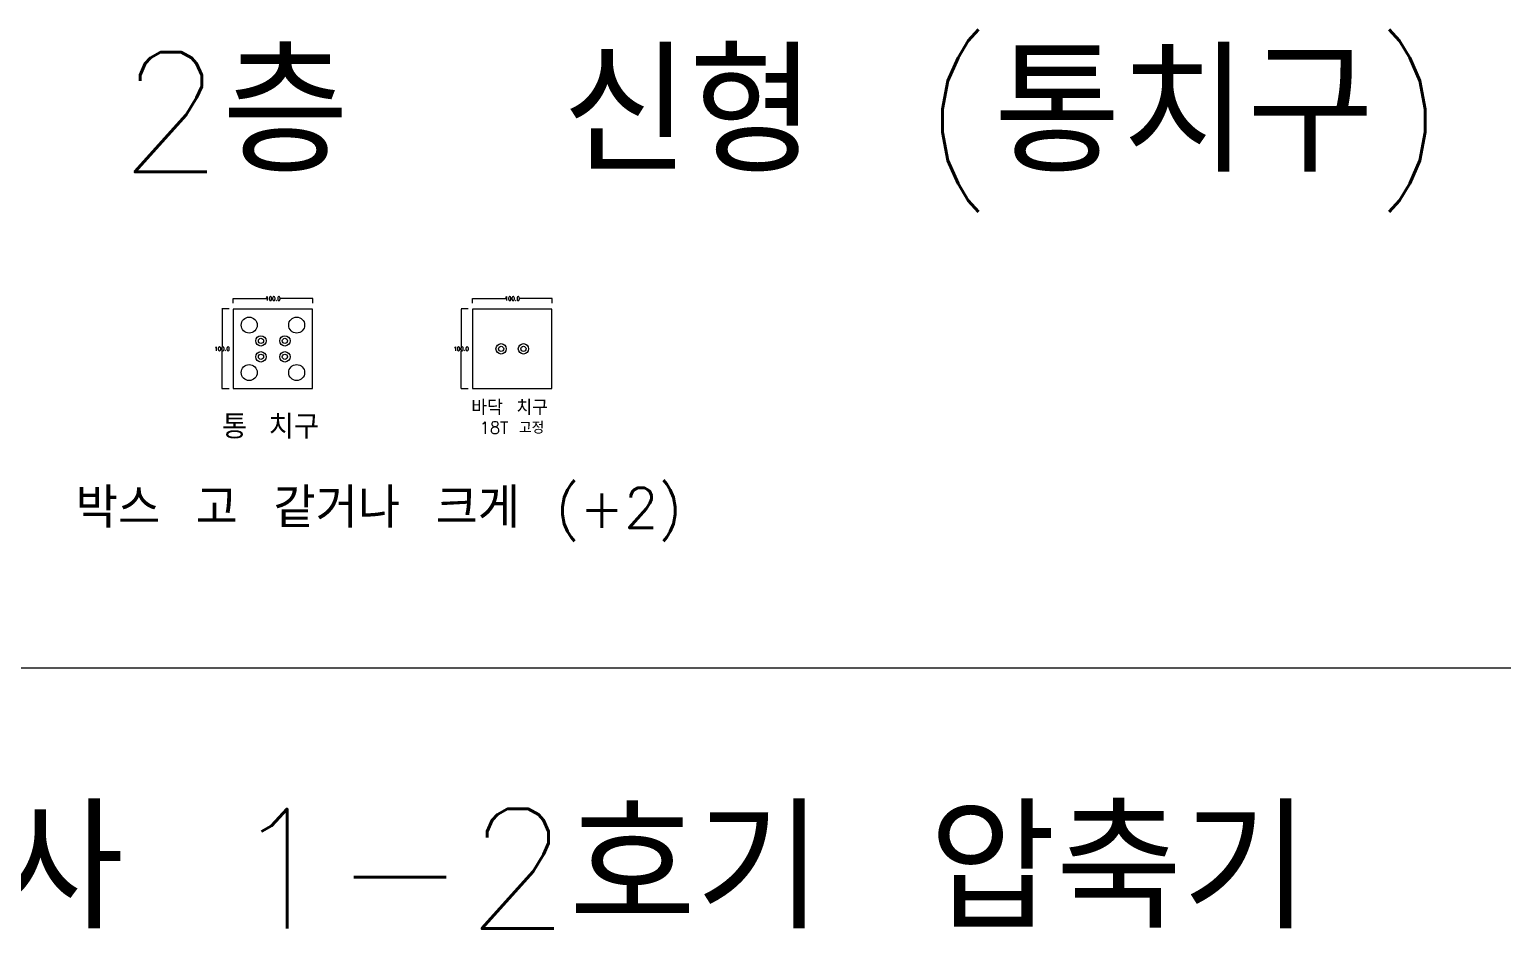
# Model space of a CAD drawing. Header units: millimetres. Extents: x -25 to 19775, y 172 to 9172.
# Drawn here: x 4220 to 6067, y 7045 to 8172 of the extents above; entities that cross this region are included whole.
import ezdxf

# ---------------------------------------------------------------- set-up
doc = ezdxf.new("R2010")
doc.units = ezdxf.units.MM
for name, color, linetype in [('TEXT', 7, 'Continuous'), ('볼트 구멍', 7, 'Continuous'), ('치구', 7, 'Continuous'), ('치수', 7, 'Continuous')]:
    doc.layers.add(name, color=color, linetype=linetype)
doc.styles.get("Standard").update_dxf_attribs({"font": 'txt.shx', "bigfont": 'whgtxt.shx'})
doc.dimstyles.get("Standard").update_dxf_attribs({"dimtxt": 7, "dimasz": 0.18, "dimexe": 0.18, "dimexo": 0.0625, "dimgap": 0.09, "dimtad": 0, "dimtih": 1, "dimtoh": 1, "dimdec": 1, "dimzin": 0, "dimdsep": 46, "dimtxsty": 'Standard', "dimcen": 0.09, "dimadec": 0, "dimazin": 0, "dimtfac": 1, "dimtdec": 1, "dimtofl": 0, "dimtmove": 0, "dimatfit": 3, "dimfxl": 0, "dimtolj": 1, "dimtzin": 0, "dimarcsym": 0})

# ---------------------------------------------------------------- blocks, each defined once
blk = doc.blocks.new('*D285')
at = {"layer": 'Defpoints', "color": 0}
for p in [(4775.5, 7828.9), (4875.5, 7834.8), (4875.5, 7828.9)]:
    blk.add_point(p, dxfattribs=at)
at = {"layer": '치수', "color": 0, "lineweight": -2}
for p, q in [((4775.5, 7829), (4775.5, 7835)), ((4775.6, 7834.8), (4817.5, 7834.8)), ((4875.3, 7834.8), (4833.5, 7834.8)), ((4875.5, 7829), (4875.5, 7835))]:
    blk.add_line(p, q, dxfattribs=at)
at = {"layer": '치수', "color": 0}
for points in [[(4775.6, 7834.8), (4775.6, 7834.8), (4775.5, 7834.8)], [(4875.3, 7834.8), (4875.3, 7834.8), (4875.5, 7834.8)]]:
    blk.add_solid(points, dxfattribs=at)
at = {"layer": '치수', "color": 0, "insert": (4825.5, 7834.8), "char_height": 5, "attachment_point": 5}
blk.add_mtext('\\A1;100.0', dxfattribs=at)
blk = doc.blocks.new('*D292')
at = {"layer": 'Defpoints', "color": 0}
for p in [(4770.3, 7821.8), (4761.4, 7721.8), (4770.3, 7721.8)]:
    blk.add_point(p, dxfattribs=at)
at = {"layer": '치수', "color": 0, "lineweight": -2}
for p, q in [((4770.3, 7821.8), (4761.2, 7821.8)), ((4761.4, 7821.6), (4761.4, 7774.4)), ((4761.4, 7722), (4761.4, 7769.2)), ((4770.3, 7721.8), (4761.2, 7721.8))]:
    blk.add_line(p, q, dxfattribs=at)
at = {"layer": '치수', "color": 0}
for points in [[(4761.4, 7821.6), (4761.4, 7821.6), (4761.4, 7821.8)], [(4761.4, 7722), (4761.4, 7722), (4761.4, 7721.8)]]:
    blk.add_solid(points, dxfattribs=at)
at = {"layer": '치수', "color": 0, "insert": (4761.4, 7771.8), "char_height": 5, "attachment_point": 5}
blk.add_mtext('\\A1;100.0', dxfattribs=at)
blk = doc.blocks.new('*D296')
at = {"layer": 'Defpoints', "color": 0}
for p in [(4475.5, 7828.9), (4575.5, 7834.8), (4575.5, 7828.9)]:
    blk.add_point(p, dxfattribs=at)
at = {"layer": '치수', "color": 0, "lineweight": -2}
for p, q in [((4475.5, 7829), (4475.5, 7835)), ((4475.6, 7834.8), (4517.5, 7834.8)), ((4575.3, 7834.8), (4533.5, 7834.8)), ((4575.5, 7829), (4575.5, 7835))]:
    blk.add_line(p, q, dxfattribs=at)
at = {"layer": '치수', "color": 0}
for points in [[(4475.6, 7834.8), (4475.6, 7834.8), (4475.5, 7834.8)], [(4575.3, 7834.8), (4575.3, 7834.8), (4575.5, 7834.8)]]:
    blk.add_solid(points, dxfattribs=at)
at = {"layer": '치수', "color": 0, "insert": (4525.5, 7834.8), "char_height": 5, "attachment_point": 5}
blk.add_mtext('\\A1;100.0', dxfattribs=at)
blk = doc.blocks.new('*D297')
at = {"layer": 'Defpoints', "color": 0}
for p in [(4470.6, 7821.8), (4461.7, 7721.8), (4470.6, 7721.8)]:
    blk.add_point(p, dxfattribs=at)
at = {"layer": '치수', "color": 0, "lineweight": -2}
for p, q in [((4470.5, 7821.8), (4461.5, 7821.8)), ((4461.7, 7821.6), (4461.7, 7774.4)), ((4461.7, 7722), (4461.7, 7769.2)), ((4470.5, 7721.8), (4461.5, 7721.8))]:
    blk.add_line(p, q, dxfattribs=at)
at = {"layer": '치수', "color": 0}
for points in [[(4461.6, 7821.6), (4461.7, 7821.6), (4461.7, 7821.8)], [(4461.6, 7722), (4461.7, 7722), (4461.7, 7721.8)]]:
    blk.add_solid(points, dxfattribs=at)
at = {"layer": '치수', "color": 0, "insert": (4461.7, 7771.8), "char_height": 5, "attachment_point": 5}
blk.add_mtext('\\A1;100.0', dxfattribs=at)

msp = doc.modelspace()

# ---------------------------------------------------------------- linework, layer by layer
at = {"layer": 'TEXT', "color": 6}
msp.add_line((19775.462, 7371.825), (-24.538, 7371.825), dxfattribs=at)
at = {"layer": '볼트 구멍', "color": 6}
for centre in [(4510.462, 7781.825), (4540.462, 7781.825), (4811.462, 7771.825), (4839.462, 7771.825), (4510.462, 7761.825), (4540.462, 7761.825)]:
    msp.add_circle(centre, 6.5, dxfattribs=at)
at = {"layer": '볼트 구멍', "color": 3}
for centre in [(4510.462, 7781.825), (4540.462, 7781.825), (4811.462, 7771.825), (4839.462, 7771.825), (4510.462, 7761.825), (4540.462, 7761.825)]:
    msp.add_circle(centre, 3.25, dxfattribs=at)
at = {"layer": '치구'}
for points in [[(4475.712, 7821.575), (4475.712, 7722.075), (4575.212, 7722.075), (4575.212, 7821.575)], [(4775.712, 7821.575), (4775.712, 7722.075), (4875.212, 7722.075), (4875.212, 7821.575)]]:
    msp.add_lwpolyline(points, close=True, dxfattribs=at)
for centre in [(4495.712, 7801.575), (4555.212, 7801.575), (4495.712, 7742.075), (4555.212, 7742.075)]:
    msp.add_circle(centre, 10, dxfattribs=at)

# ---------------------------------------------------------------- texts
at = {"layer": 'TEXT', "color": 3}
for s, p in [('거산 - 2층  신형 (통치구)', (3581.344, 7993.51)), ('송운사 1-2호기 압축기', (3862.632, 7045.315))]:
    msp.add_text(s, height=150, dxfattribs=at).set_placement(p)
at = {"layer": 'TEXT', "color": 6, "linetype": 'Continuous'}
msp.add_text('바닥 치구', height=18.75, dxfattribs=at).set_placement((4774.131, 7688.994))
at = {"layer": 'TEXT', "color": 1}
for s, height, p in [('통 치구', 30, (4461.559, 7659.299)), ('박스 고 같거나 크게 (+2)', 50, (4278.316, 7547.612))]:
    msp.add_text(s, height=height, dxfattribs=at).set_placement(p)
at = {"layer": 'TEXT', "color": 6}
msp.add_text('18T 고정', height=15, dxfattribs=at).set_placement((4784.479, 7665.488))

# ---------------------------------------------------------------- dimensions: what is measured, and where the dimension line sits
at = {"layer": '치수', "color": 4}
for base, p1, p2, picture, middle in [((4575.462, 7834.815), (4475.462, 7828.932), (4575.462, 7828.932), '*D296', (4525.462, 7834.815)), ((4875.462, 7834.815), (4775.462, 7828.932), (4875.462, 7828.932), '*D285', (4825.462, 7834.815))]:
    dim = msp.add_linear_dim(base=base, p1=p1, p2=p2, dimstyle='Standard', override={"dimtxt": 5}, dxfattribs=at)
    dim.commit()
    dim.dimension.update_dxf_attribs({"geometry": picture, "text_midpoint": middle})
for base, p1, p2, picture, middle in [((4461.666, 7721.825), (4470.57, 7821.825), (4470.57, 7721.825), '*D297', (4461.666, 7771.825)), ((4761.416, 7721.825), (4770.32, 7821.825), (4770.32, 7721.825), '*D292', (4761.416, 7771.825))]:
    dim = msp.add_linear_dim(base=base, p1=p1, p2=p2, angle=90, dimstyle='Standard', override={"dimtxt": 5}, dxfattribs=at)
    dim.commit()
    dim.dimension.update_dxf_attribs({"geometry": picture, "text_midpoint": middle})

doc.saveas('drawing.dxf')
